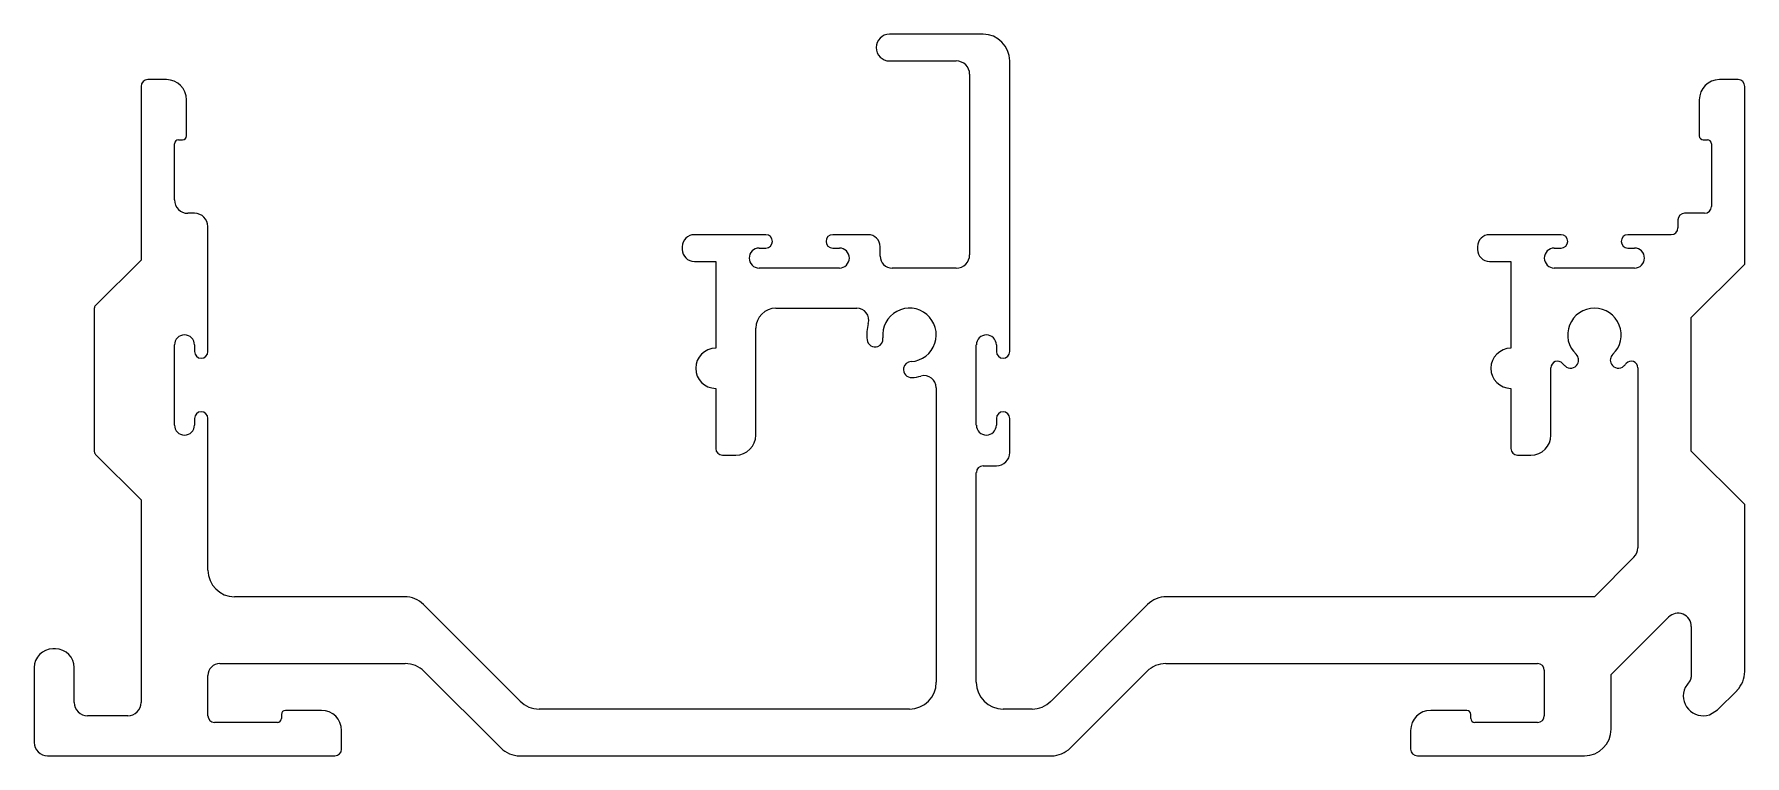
# Model space of a CAD drawing. Extents: x 705 to 833, y 548 to 602.
import ezdxf

# ---------------------------------------------------------------- set-up
doc = ezdxf.new("R2010")
doc.units = 0
doc.layers.get('0').update_dxf_attribs({"linetype": 'CONTINUOUS'})

msp = doc.modelspace()

# ---------------------------------------------------------------- linework, layer by layer
for p, q in [((775.73, 602), (768.73, 602)), ((767.73, 601), (767.73, 601)), ((768.73, 600), (773.73, 600)), ((777.73, 578.25), (777.73, 600)), ((712.73, 598.1), (712.73, 585.1)), ((714.63, 598.6), (713.23, 598.6)), ((774.73, 599), (774.73, 585.5)), ((832.23, 598.6), (830.83, 598.6)), ((832.73, 584.8), (832.73, 598.1)), ((716.13, 594.4), (716.13, 597.1)), ((829.33, 597.1), (829.33, 594.4)), ((715.53, 594.1), (715.83, 594.1)), ((829.63, 594.1), (829.93, 594.1)), ((715.23, 589.6), (715.23, 593.8)), ((830.23, 593.8), (830.23, 589.1)), ((716.73, 588.6), (716.23, 588.6)), ((717.73, 578.25), (717.73, 587.6)), ((827.73, 588.1), (827.73, 587.5)), ((829.73, 588.6), (828.23, 588.6)), ((759.48, 587), (754.13, 587)), ((759.98, 586.5), (759.98, 586.5)), ((763.98, 586.5), (763.98, 586.5)), ((767.13, 587), (764.48, 587)), ((818.98, 587), (813.63, 587)), ((819.48, 586.5), (819.48, 586.5)), ((823.48, 586.5), (823.48, 586.5)), ((827.23, 587), (823.98, 587)), ((712.73, 585.1), (709.32, 581.69)), ((753.23, 586.1), (753.23, 585.9)), ((754.13, 585), (755.73, 585)), ((755.73, 585), (755.73, 578.5)), ((758.23, 585.25), (758.23, 585.25)), ((758.98, 586), (759.48, 586)), ((764.48, 586), (764.98, 586)), ((765.73, 585.25), (765.73, 585.25)), ((768.03, 585.4), (768.03, 586.1)), ((812.73, 586.1), (812.73, 585.9)), ((813.63, 585), (815.23, 585)), ((815.23, 585), (815.23, 578.5)), ((817.73, 585.25), (817.73, 585.25)), ((818.48, 586), (818.98, 586)), ((823.98, 586), (824.48, 586)), ((825.23, 585.25), (825.23, 585.25)), ((764.98, 584.5), (758.98, 584.5)), ((773.73, 584.5), (768.93, 584.5)), ((824.48, 584.5), (818.48, 584.5)), ((828.73, 580.8), (832.73, 584.8)), ((709.23, 581.48), (709.23, 570.78)), ((760.23, 581.5), (766.28, 581.5)), ((758.73, 572), (758.73, 580)), ((828.73, 570.8), (828.73, 580.8)), ((715.23, 572.75), (715.23, 578.75)), ((715.98, 579.5), (715.98, 579.5)), ((716.73, 578.75), (716.73, 578.25)), ((775.23, 572.75), (775.23, 578.75)), ((775.98, 579.5), (775.98, 579.5)), ((776.73, 578.75), (776.73, 578.25)), ((717.23, 577.75), (717.23, 577.75)), ((777.23, 577.75), (777.23, 577.75)), ((818.23, 572), (818.23, 577.03)), ((824.73, 577.03), (824.73, 563.57)), ((755.73, 575.5), (755.73, 571)), ((772.23, 575.55), (772.23, 553.5)), ((815.23, 575.5), (815.23, 571)), ((717.23, 573.75), (717.23, 573.75)), ((777.23, 573.75), (777.23, 573.75)), ((716.73, 573.25), (716.73, 572.75)), ((717.73, 561.9), (717.73, 573.25)), ((776.73, 573.25), (776.73, 572.75)), ((777.73, 570.7), (777.73, 573.25)), ((715.98, 572), (715.98, 572)), ((775.98, 572), (775.98, 572)), ((709.32, 570.56), (712.73, 567.15)), ((756.23, 570.5), (757.23, 570.5)), ((775.73, 569.7), (776.73, 569.7)), ((815.73, 570.5), (816.73, 570.5)), ((832.73, 566.8), (828.73, 570.8)), ((775.23, 553.5), (775.23, 569.2)), ((712.73, 567.15), (712.73, 552)), ((832.73, 554.31), (832.73, 566.8)), ((824.44, 562.87), (821.48, 559.9)), ((732.45, 559.9), (719.73, 559.9)), ((821.48, 559.9), (789.46, 559.9)), ((741.1, 552.09), (733.87, 559.32)), ((788.05, 559.32), (780.82, 552.09)), ((822.73, 554.09), (827.03, 558.38)), ((828.73, 557.67), (828.73, 553.89)), ((706.33, 556), (706.13, 556)), ((704.73, 554.6), (704.73, 549)), ((707.73, 552), (707.73, 554.6)), ((718.63, 554.9), (732.5, 554.9)), ((733.92, 554.32), (739.65, 548.59)), ((782.27, 548.59), (788, 554.32)), ((789.41, 554.9), (817.23, 554.9)), ((817.73, 554.4), (817.73, 551)), ((717.73, 551), (717.73, 554)), ((822.73, 550), (822.73, 554.09)), ((828.62, 553.61), (828.26, 553.12)), ((830.69, 551.44), (832.15, 552.89)), ((711.73, 551), (708.73, 551)), ((722.93, 550.5), (718.23, 550.5)), ((723.23, 551.1), (723.23, 550.8)), ((726.23, 551.4), (723.53, 551.4)), ((770.23, 551.5), (742.51, 551.5)), ((779.4, 551.5), (777.23, 551.5)), ((811.93, 551.4), (809.23, 551.4)), ((812.23, 550.8), (812.23, 551.1)), ((817.23, 550.5), (812.53, 550.5)), ((830.09, 551.07), (830.69, 551.44)), ((727.73, 548.5), (727.73, 549.9)), ((807.73, 549.9), (807.73, 548.5)), ((705.73, 548), (727.23, 548)), ((741.06, 548), (780.85, 548)), ((808.23, 548), (820.73, 548))]:
    msp.add_line(p, q)
for centre, radius, start, end in [((768.73, 601), 0.999, 90, 180), ((775.73, 600), 2, 0, 90), ((768.73, 601), 0.999, 180, 270), ((773.73, 599), 0.999, 0, 90), ((713.23, 598.1), 0.5, 90, 180), ((714.63, 597.1), 1.5, 0, 90), ((830.83, 597.1), 1.5, 90, 180), ((832.23, 598.1), 0.5, 0, 90), ((715.53, 593.8), 0.3, 90, 180), ((715.83, 594.4), 0.3, 270, 360), ((829.63, 594.4), 0.3, 180, 270), ((829.93, 593.8), 0.3, 0, 90), ((716.23, 589.6), 1, 180, 270), ((829.73, 589.1), 0.5, 270, 0), ((716.73, 587.6), 1, 0, 90), ((828.23, 588.1), 0.499, 90, 180), ((754.13, 586.1), 0.9, 90, 180), ((759.48, 586.5), 0.499, 0, 90), ((759.48, 586.5), 0.499, 270, 0), ((764.48, 586.5), 0.499, 90, 180), ((764.48, 586.5), 0.499, 180, 270), ((767.13, 586.1), 0.9, 0, 90), ((813.63, 586.1), 0.9, 90, 180), ((818.98, 586.5), 0.499, 0, 90), ((818.98, 586.5), 0.499, 270, 0), ((823.98, 586.5), 0.499, 90, 180), ((823.98, 586.5), 0.499, 180, 270), ((827.23, 587.5), 0.499, 270, 0), ((754.13, 585.9), 0.9, 180, 270), ((758.98, 585.25), 0.749, 90, 180), ((758.98, 585.25), 0.749, 180, 270), ((764.98, 585.25), 0.749, 0, 90), ((764.98, 585.25), 0.749, 270, 0), ((768.93, 585.4), 0.9, 180, 270), ((773.73, 585.5), 1, 270, 0), ((813.63, 585.9), 0.9, 180, 270), ((818.48, 585.25), 0.749, 90, 180), ((818.48, 585.25), 0.749, 180, 270), ((824.48, 585.25), 0.749, 0, 90), ((824.48, 585.25), 0.749, 270, 0), ((709.53, 581.48), 0.3, 135, 180), ((760.23, 580), 1.5, 90, 180), ((766.28, 580.6), 0.9, 344.4373, 90), ((770.23, 579.5), 2, 273.3424, 186.6576), ((821.48, 579.5), 2, 313.3424, 226.6576), ((770.23, 579.5), 3.2, 164.4373, 186.6576), ((715.98, 578.75), 0.749, 90, 180), ((715.98, 578.75), 0.749, 0, 90), ((767.65, 579.2), 0.6, 186.6576, 290), ((767.65, 579.2), 0.6, 290, 6.6576), ((775.98, 578.75), 0.749, 90, 180), ((775.98, 578.75), 0.749, 0, 90), ((717.23, 578.25), 0.499, 180, 270), ((717.23, 578.25), 0.499, 270, 0), ((755.73, 577), 1.5, 90, 180), ((770.38, 576.91), 0.6, 93.3424, 170), ((777.23, 578.25), 0.499, 180, 270), ((777.23, 578.25), 0.499, 270, 0), ((815.23, 577), 1.5, 90, 180), ((818.73, 577.03), 0.5, 41.9916, 180), ((821.48, 579.5), 3.2, 221.9916, 226.6576), ((819.7, 577.61), 0.6, 226.6576, 330), ((819.7, 577.61), 0.6, 330, 46.6576), ((823.27, 577.61), 0.6, 133.3424, 210), ((823.27, 577.61), 0.6, 210, 313.3424), ((821.48, 579.5), 3.2, 313.3424, 318.0084), ((824.23, 577.03), 0.5, 0, 138.0084), ((755.73, 577), 1.5, 180, 270), ((770.38, 576.91), 0.6, 170, 273.3424), ((770.23, 579.5), 3.2, 273.3424, 285.5627), ((771.33, 575.55), 0.9, 0, 105.5627), ((815.23, 577), 1.5, 180, 270), ((717.23, 573.25), 0.499, 90, 180), ((717.23, 573.25), 0.499, 0, 90), ((777.23, 573.25), 0.499, 90, 180), ((777.23, 573.25), 0.499, 0, 90), ((715.98, 572.75), 0.749, 180, 270), ((715.98, 572.75), 0.749, 270, 360), ((775.98, 572.75), 0.749, 180, 270), ((775.98, 572.75), 0.749, 270, 360), ((756.23, 571), 0.499, 180, 270), ((757.23, 572), 1.5, 270, 0), ((815.73, 571), 0.499, 180, 270), ((816.73, 572), 1.5, 270, 0), ((709.53, 570.78), 0.3, 180, 225), ((775.73, 569.2), 0.499, 90, 180), ((776.73, 570.7), 1, 270, 0), ((823.73, 563.57), 1, 315, 0), ((719.73, 561.9), 2, 180, 270), ((732.45, 557.9), 2, 45, 90), ((789.46, 557.9), 2, 90, 135), ((827.73, 557.67), 1, 0, 135), ((706.13, 554.6), 1.4, 90, 180), ((706.33, 554.6), 1.4, 0, 90), ((718.63, 554), 0.9, 90, 180), ((732.5, 552.9), 2, 45, 90), ((789.41, 552.9), 2, 90, 135), ((817.23, 554.4), 0.5, 0, 90), ((830.73, 554.31), 2, 315, 360), ((770.23, 553.5), 2, 270, 0), ((777.23, 553.5), 2, 180, 270), ((829.63, 552.5), 1.5, 155.855, 287.9548), ((828.33, 553.89), 0.4, 315, 0), ((708.73, 552), 1, 180, 270), ((711.73, 552), 1, 270, 0), ((742.51, 553.5), 2, 225, 270), ((779.4, 553.5), 2, 270, 315), ((718.23, 551), 0.5, 180, 270), ((722.93, 550.8), 0.3, 270, 0), ((723.53, 551.1), 0.3, 90, 180), ((726.23, 549.9), 1.5, 0, 90), ((809.23, 549.9), 1.5, 90, 180), ((811.93, 551.1), 0.3, 0, 90), ((812.53, 550.8), 0.3, 180, 270), ((817.23, 551), 0.5, 270, 0), ((820.73, 550), 2, 270, 0), ((705.73, 549), 1, 180, 270), ((727.23, 548.5), 0.5, 270, 0), ((741.06, 550), 2, 225, 270), ((780.85, 550), 2, 270, 315), ((808.23, 548.5), 0.5, 180, 270)]:
    msp.add_arc(centre, radius, start, end)

doc.saveas('drawing.dxf')
